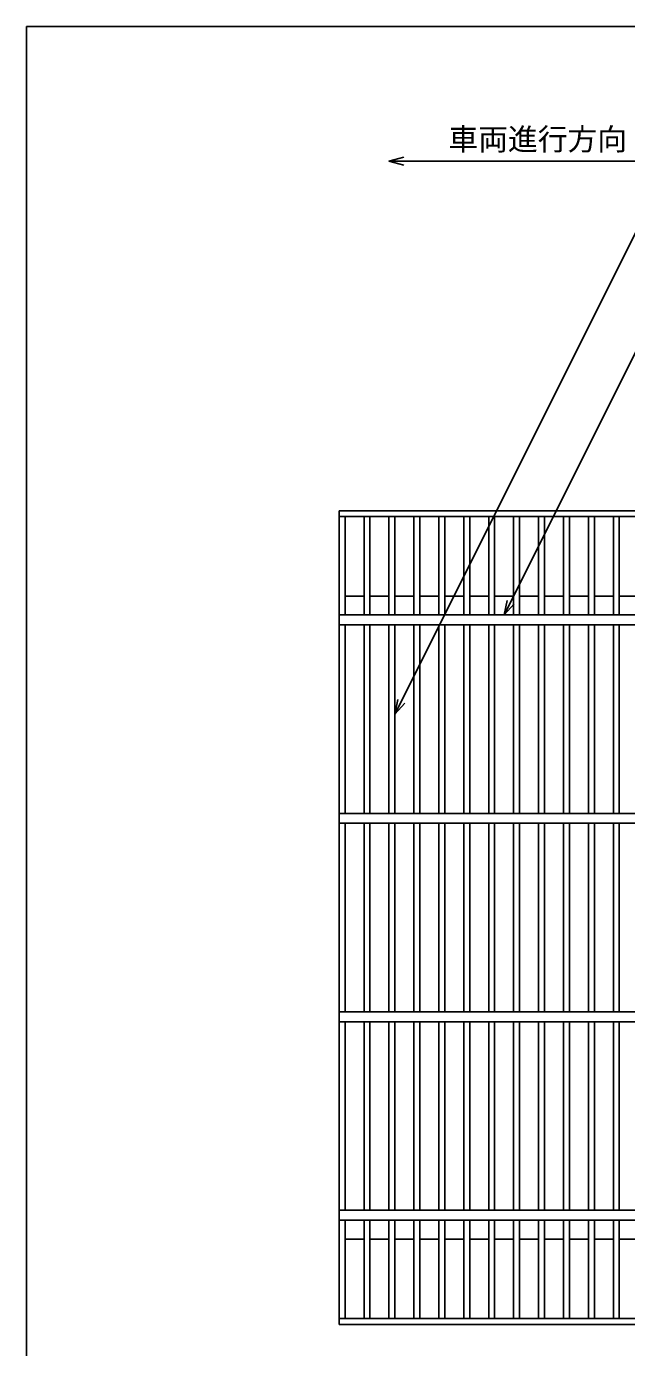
# Model space of a CAD drawing. Units: millimetres, scale not verified. Extents: x -910 to 866, y -641 to 527.
# Drawn here: x -864 to -562, y -139 to 527 of the extents above; entities that cross this region are included whole.
import ezdxf
from ezdxf.enums import TextEntityAlignment as Align

# ---------------------------------------------------------------- set-up
doc = ezdxf.new("R2010")
doc.units = ezdxf.units.MM
doc.header["$LTSCALE"] = 5
for name, color, linetype, lineweight in [('0_2', 150, 'Continuous', 25), ('16', 3, 'Continuous', 25), ('22', 4, 'Continuous', 25)]:
    doc.layers.add(name, color=color, linetype=linetype, lineweight=lineweight)
doc.styles.add('ベクトル', font='')
doc.styles.get('ベクトル').set_extended_font_data('ベクトル')

msp = doc.modelspace()

# ---------------------------------------------------------------- linework, layer by layer
at = {"layer": '0_2'}
for p, q in [((-864.5, -573.25), (-864.5, 526.75)), ((-864.5, 526.75), (865.5, 526.75))]:
    msp.add_line(p, q, dxfattribs=at)
at = {"layer": '0_2', "color": 4}
for p, q in [((-681.92, 458.92), (-674.42, 460.92)), ((-674.42, 456.92), (-681.92, 458.92)), ((-681.92, 458.92), (-531.92, 458.92))]:
    msp.add_line(p, q, dxfattribs=at)
at = {"layer": '16'}
for p, q in [((-707, 282.75), (-214, 282.75)), ((-707, 279.75), (-707, 282.75)), ((-214, 279.75), (-707, 279.75)), ((-707, -124.25), (-707, 279.75)), ((-707, 279.75), (-704, 279.75)), ((-704, 230.25), (-704, 279.75)), ((-694.44, 230.25), (-694.44, 279.75)), ((-694.44, 279.75), (-691.44, 279.75)), ((-691.44, 230.25), (-691.44, 279.75)), ((-681.88, 230.25), (-681.88, 279.75)), ((-681.88, 279.75), (-678.88, 279.75)), ((-678.88, 230.25), (-678.88, 279.75)), ((-669.32, 230.25), (-669.32, 279.75)), ((-669.32, 279.75), (-666.32, 279.75)), ((-666.32, 230.25), (-666.32, 279.75)), ((-656.76, 230.25), (-656.76, 279.75)), ((-656.76, 279.75), (-653.76, 279.75)), ((-653.76, 230.25), (-653.76, 279.75)), ((-644.2, 230.25), (-644.2, 279.75)), ((-644.2, 279.75), (-641.2, 279.75)), ((-641.2, 230.25), (-641.2, 279.75)), ((-631.64, 230.25), (-631.64, 279.75)), ((-631.64, 279.75), (-628.64, 279.75)), ((-628.64, 230.25), (-628.64, 279.75)), ((-619.08, 230.25), (-619.08, 279.75)), ((-619.08, 279.75), (-616.08, 279.75)), ((-616.08, 230.25), (-616.08, 279.75)), ((-606.52, 230.25), (-606.52, 279.75)), ((-606.52, 279.75), (-603.52, 279.75)), ((-603.52, 230.25), (-603.52, 279.75)), ((-593.96, 230.25), (-593.96, 279.75)), ((-593.96, 279.75), (-590.96, 279.75)), ((-590.96, 230.25), (-590.96, 279.75)), ((-581.4, 230.25), (-581.4, 279.75)), ((-581.4, 279.75), (-578.4, 279.75)), ((-578.4, 230.25), (-578.4, 279.75)), ((-568.84, 230.25), (-568.84, 279.75)), ((-568.84, 279.75), (-565.84, 279.75)), ((-565.84, 230.25), (-565.84, 279.75)), ((-704, 239.75), (-694.44, 239.75)), ((-691.44, 239.75), (-681.88, 239.75)), ((-678.88, 239.75), (-669.32, 239.75)), ((-666.32, 239.75), (-656.76, 239.75)), ((-653.76, 239.75), (-644.2, 239.75)), ((-641.2, 239.75), (-631.64, 239.75)), ((-628.64, 239.75), (-619.08, 239.75)), ((-616.08, 239.75), (-606.52, 239.75)), ((-603.52, 239.75), (-593.96, 239.75)), ((-590.96, 239.75), (-581.4, 239.75)), ((-578.4, 239.75), (-568.84, 239.75)), ((-565.84, 239.75), (-556.28, 239.75)), ((-707, 230.25), (-214, 230.25)), ((-707, 225.25), (-707, 230.25)), ((-214, 225.25), (-707, 225.25)), ((-704, 130.25), (-704, 225.25)), ((-694.44, 130.25), (-694.44, 225.25)), ((-691.44, 130.25), (-691.44, 225.25)), ((-681.88, 130.25), (-681.88, 225.25)), ((-678.88, 130.25), (-678.88, 225.25)), ((-669.32, 130.25), (-669.32, 225.25)), ((-666.32, 130.25), (-666.32, 225.25)), ((-656.76, 130.25), (-656.76, 225.25)), ((-653.76, 130.25), (-653.76, 225.25)), ((-644.2, 130.25), (-644.2, 225.25)), ((-641.2, 130.25), (-641.2, 225.25)), ((-631.64, 130.25), (-631.64, 225.25)), ((-628.64, 130.25), (-628.64, 225.25)), ((-619.08, 130.25), (-619.08, 225.25)), ((-616.08, 130.25), (-616.08, 225.25)), ((-606.52, 130.25), (-606.52, 225.25)), ((-603.52, 130.25), (-603.52, 225.25)), ((-593.96, 130.25), (-593.96, 225.25)), ((-590.96, 130.25), (-590.96, 225.25)), ((-581.4, 130.25), (-581.4, 225.25)), ((-578.4, 130.25), (-578.4, 225.25)), ((-568.84, 130.25), (-568.84, 225.25)), ((-565.84, 130.25), (-565.84, 225.25)), ((-707, 130.25), (-214, 130.25)), ((-707, 125.25), (-707, 130.25)), ((-707, 125.25), (-214, 125.25)), ((-704, 30.25), (-704, 125.25)), ((-694.44, 30.25), (-694.44, 125.25)), ((-691.44, 30.25), (-691.44, 125.25)), ((-681.88, 30.25), (-681.88, 125.25)), ((-678.88, 30.25), (-678.88, 125.25)), ((-669.32, 30.25), (-669.32, 125.25)), ((-666.32, 30.25), (-666.32, 125.25)), ((-656.76, 30.25), (-656.76, 125.25)), ((-653.76, 30.25), (-653.76, 125.25)), ((-644.2, 30.25), (-644.2, 125.25)), ((-641.2, 30.25), (-641.2, 125.25)), ((-631.64, 30.25), (-631.64, 125.25)), ((-628.64, 30.25), (-628.64, 125.25)), ((-619.08, 30.25), (-619.08, 125.25)), ((-616.08, 30.25), (-616.08, 125.25)), ((-606.52, 30.25), (-606.52, 125.25)), ((-603.52, 30.25), (-603.52, 125.25)), ((-593.96, 30.25), (-593.96, 125.25)), ((-590.96, 30.25), (-590.96, 125.25)), ((-581.4, 30.25), (-581.4, 125.25)), ((-578.4, 30.25), (-578.4, 125.25)), ((-568.84, 30.25), (-568.84, 125.25)), ((-565.84, 30.25), (-565.84, 125.25)), ((-707, 30.25), (-214, 30.25)), ((-707, 25.25), (-707, 30.25)), ((-707, 25.25), (-214, 25.25)), ((-704, -69.75), (-704, 25.25)), ((-694.44, -69.75), (-694.44, 25.25)), ((-691.44, -69.75), (-691.44, 25.25)), ((-681.88, -69.75), (-681.88, 25.25)), ((-678.88, -69.75), (-678.88, 25.25)), ((-669.32, -69.75), (-669.32, 25.25)), ((-666.32, -69.75), (-666.32, 25.25)), ((-656.76, -69.75), (-656.76, 25.25)), ((-653.76, -69.75), (-653.76, 25.25)), ((-644.2, -69.75), (-644.2, 25.25)), ((-641.2, -69.75), (-641.2, 25.25)), ((-631.64, -69.75), (-631.64, 25.25)), ((-628.64, -69.75), (-628.64, 25.25)), ((-619.08, -69.75), (-619.08, 25.25)), ((-616.08, -69.75), (-616.08, 25.25)), ((-606.52, -69.75), (-606.52, 25.25)), ((-603.52, -69.75), (-603.52, 25.25)), ((-593.96, -69.75), (-593.96, 25.25)), ((-590.96, -69.75), (-590.96, 25.25)), ((-581.4, -69.75), (-581.4, 25.25)), ((-578.4, -69.75), (-578.4, 25.25)), ((-568.84, -69.75), (-568.84, 25.25)), ((-565.84, -69.75), (-565.84, 25.25)), ((-707, -69.75), (-214, -69.75)), ((-707, -74.75), (-707, -69.75)), ((-707, -74.75), (-214, -74.75)), ((-704, -124.25), (-704, -74.75)), ((-694.44, -124.25), (-694.44, -74.75)), ((-691.44, -124.25), (-691.44, -74.75)), ((-681.88, -124.25), (-681.88, -74.75)), ((-678.88, -124.25), (-678.88, -74.75)), ((-669.32, -124.25), (-669.32, -74.75)), ((-666.32, -124.25), (-666.32, -74.75)), ((-656.76, -124.25), (-656.76, -74.75)), ((-653.76, -124.25), (-653.76, -74.75)), ((-644.2, -124.25), (-644.2, -74.75)), ((-641.2, -124.25), (-641.2, -74.75)), ((-631.64, -124.25), (-631.64, -74.75)), ((-628.64, -124.25), (-628.64, -74.75)), ((-619.08, -124.25), (-619.08, -74.75)), ((-616.08, -124.25), (-616.08, -74.75)), ((-606.52, -124.25), (-606.52, -74.75)), ((-603.52, -124.25), (-603.52, -74.75)), ((-593.96, -124.25), (-593.96, -74.75)), ((-590.96, -124.25), (-590.96, -74.75)), ((-581.4, -124.25), (-581.4, -74.75)), ((-578.4, -124.25), (-578.4, -74.75)), ((-568.84, -124.25), (-568.84, -74.75)), ((-565.84, -124.25), (-565.84, -74.75)), ((-704, -84.25), (-694.44, -84.25)), ((-691.44, -84.25), (-681.88, -84.25)), ((-678.88, -84.25), (-669.32, -84.25)), ((-666.32, -84.25), (-656.76, -84.25)), ((-653.76, -84.25), (-644.2, -84.25)), ((-641.2, -84.25), (-631.64, -84.25)), ((-628.64, -84.25), (-619.08, -84.25)), ((-616.08, -84.25), (-606.52, -84.25)), ((-603.52, -84.25), (-593.96, -84.25)), ((-590.96, -84.25), (-581.4, -84.25)), ((-578.4, -84.25), (-568.84, -84.25)), ((-565.84, -84.25), (-556.28, -84.25)), ((-707, -124.25), (-214, -124.25)), ((-707, -127.25), (-707, -124.25)), ((-707, -124.25), (-704, -124.25)), ((-694.44, -124.25), (-691.44, -124.25)), ((-681.88, -124.25), (-678.88, -124.25)), ((-669.32, -124.25), (-666.32, -124.25)), ((-656.76, -124.25), (-653.76, -124.25)), ((-644.2, -124.25), (-641.2, -124.25)), ((-631.64, -124.25), (-628.64, -124.25)), ((-619.08, -124.25), (-616.08, -124.25)), ((-606.52, -124.25), (-603.52, -124.25)), ((-593.96, -124.25), (-590.96, -124.25)), ((-581.4, -124.25), (-578.4, -124.25)), ((-568.84, -124.25), (-565.84, -124.25)), ((-214, -127.25), (-707, -127.25))]:
    msp.add_line(p, q, dxfattribs=at)
at = {"layer": '22'}
for p, q in [((-678.88, 180.25), (-555.38, 427.25)), ((-623.86, 230.25), (-536.61, 404.75)), ((-623.86, 230.25), (-622.36, 237.55)), ((-623.86, 230.25), (-618.86, 235.75)), ((-678.88, 180.25), (-677.38, 187.55)), ((-678.88, 180.25), (-673.88, 185.75))]:
    msp.add_line(p, q, dxfattribs=at)

# ---------------------------------------------------------------- texts
at = {"layer": '0_2', "color": 2, "style": 'ベクトル'}
msp.add_text('車両進行方向', height=11, dxfattribs=at).set_placement((-651.92, 469.92), align=Align.MIDDLE_LEFT)

doc.saveas('drawing.dxf')
